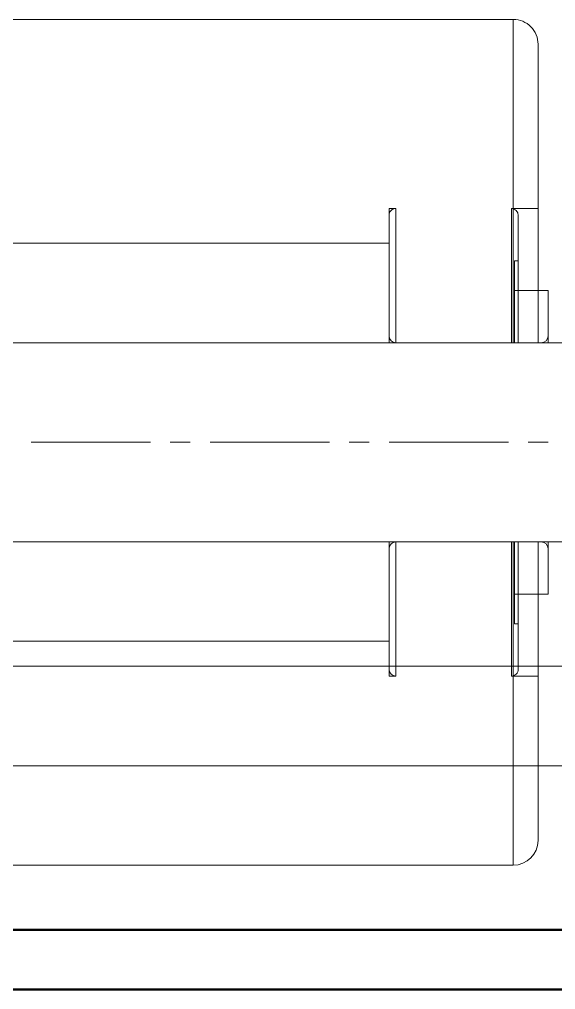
# Model space of a CAD drawing. Header units: millimetres. Extents: x -50460 to 50460, y -35640 to 35640.
# Drawn here: x -35157.4 to -35103.5, y 21131.9 to 21229.4 of the extents above; entities that cross this region are included whole.
import ezdxf

# ---------------------------------------------------------------- set-up
doc = ezdxf.new("R2010")
doc.units = ezdxf.units.MM
doc.set_wipeout_variables(frame=1)
doc.linetypes.add('点画线', pattern=[18, 12, -2, 2, -2])
for name, color, linetype, lineweight in [('ACADSichtbare Kanten(DIN_Schmid)', 7, 'Continuous', 50), ('CONV', 4, 'Continuous', 18), ('EB0', 7, 'Continuous', 15), ('EB0_1', 7, 'Continuous', 15), ('中心线层', 1, '点画线', 18), ('实线', 7, 'Continuous', 15), ('尺寸线层', 4, 'Continuous', 18), ('粗实线层', 7, 'Continuous', 15), ('粗实线层_1', 7, 'Continuous', 15)]:
    doc.layers.add(name, color=color, linetype=linetype, lineweight=lineweight)

# ---------------------------------------------------------------- blocks, each defined once
blk = doc.blocks.new('*X2')
at = {"layer": 'CONV'}
blk.add_line((5366, 700), (2965, 700), dxfattribs=at)
blk = doc.blocks.new('*X810')
at = {"layer": 'EB0_1'}
blk.add_line((-750, 130), (280, 130), dxfattribs=at)
blk = doc.blocks.new('*X892')
at = {"layer": 'ACADSichtbare Kanten(DIN_Schmid)', "linetype": 'Continuous', "lineweight": 50}
for p, q in [((-127.218, -164.589), (-297.218, -164.589)), ((-127.218, -170.589), (-297.218, -170.589))]:
    blk.add_line(p, q, dxfattribs=at)
blk = doc.blocks.new('*X888')
at = {"layer": '中心线层'}
blk.add_line((95.286, -178), (121.286, -178), dxfattribs=at)
at = {"layer": '粗实线层_1'}
blk.add_blockref('*X892', (306.218, -62.411), dxfattribs=at)
blk = doc.blocks.new('*X893')
at = {"layer": '中心线层', "linetype": '点画线', "lineweight": 18}
for p, q in [((3.51, -42.5), (73.49, -42.5)), ((3.51, -42.5), (73.49, -42.5)), ((16, -42.5), (61, -42.5)), ((16, -42.5), (61, -42.5)), ((61.7, -42.5), (61, -42.5)), ((61.7, -42.5), (61, -42.5)), ((61, -42.5), (61.7, -42.5)), ((61, -42.5), (61.7, -42.5)), ((61, -42.5), (61.7, -42.5)), ((61, -42.5), (61.7, -42.5)), ((73.3, -42.5), (74, -42.5)), ((73.3, -42.5), (74, -42.5)), ((73.3, -42.5), (76, -42.5)), ((73.3, -42.5), (76, -42.5)), ((73.49, -42.5), (75.99, -42.5)), ((73.49, -42.5), (75.99, -42.5)), ((73.6, -42.5), (77, -42.5)), ((73.6, -42.5), (76, -42.5)), ((73.6, -42.5), (74, -42.5)), ((73.6, -42.5), (74, -42.5)), ((75.99, -42.5), (76, -42.5)), ((75.99, -42.5), (75.99, -42.5)), ((75.99, -42.5), (76, -42.5)), ((76, -42.5), (77, -42.5)), ((77, -42.5), (76.3, -42.5)), ((77, -42.5), (76.3, -42.5))]:
    blk.add_line(p, q, dxfattribs=at)
at = {"layer": '粗实线层'}
for p, q in [((3.51, 0), (73.49, 0)), ((73.49, -42.5), (73.49, 0)), ((73.49, 0), (73.49, -42.5)), ((75.99, -2.5), (75.99, -42.5)), ((75.99, -10.85), (76, -10.85)), ((76, -42.5), (76, -10.85)), ((61, -42.5), (61, -19)), ((61, -19), (61.7, -19)), ((61.7, -42.5), (61.7, -19)), ((73.3, -19), (73.3, -42.5)), ((73.3, -19), (76, -19)), ((74, -19.7), (74, -42.5)), ((16, -22.5), (61, -22.5)), ((61, -22.5), (61, -42.5)), ((73.6, -42.5), (73.6, -24.25)), ((73.6, -24.25), (74, -24.25)), ((73.6, -27.25), (76, -27.25)), ((76, -27.25), (77, -27.25)), ((77, -42.5), (77, -27.25)), ((61.7, -32.5), (61.7, -42.5)), ((61.7, -32.5), (76.3, -32.5)), ((76.3, -32.5), (76.3, -42.5)), ((61, -66), (61, -42.5)), ((61, -42.5), (61, -62.5)), ((61.7, -42.5), (76.3, -42.5)), ((61.7, -42.5), (76.3, -42.5)), ((61.7, -42.5), (61.7, -52.5)), ((61.7, -66), (61.7, -42.5)), ((73.3, -42.5), (73.3, -66)), ((73.49, -42.5), (73.49, -85)), ((73.49, -85), (73.49, -42.5)), ((73.6, -42.5), (73.6, -60.75)), ((74, -65.3), (74, -42.5)), ((75.99, -82.5), (75.99, -42.5)), ((76, -74.15), (76, -42.5)), ((76.3, -42.5), (76.3, -52.5)), ((77, -57.75), (77, -42.5)), ((76.3, -52.5), (61.7, -52.5)), ((76, -57.75), (73.6, -57.75)), ((77, -57.75), (76, -57.75)), ((74, -60.75), (73.6, -60.75)), ((61, -62.5), (16, -62.5)), ((61.7, -66), (61, -66)), ((76, -66), (73.3, -66)), ((76, -74.15), (75.99, -74.15)), ((73.49, -85), (3.51, -85))]:
    blk.add_line(p, q, dxfattribs=at)
for centre, radius, start, end in [((73.49, -2.5), 2.5, 359.99991, 90), ((61.7, -19.7), 0.7, 90, 180.00004), ((73.3, -19.7), 0.7, 0.00014, 90), ((61.7, -31.8), 0.7, 180.00042, 270), ((76.3, -31.8), 0.7, 270, 360), ((61.7, -53.2), 0.7, 90, 179.99996), ((76.3, -53.2), 0.7, 0.00019, 90), ((61.7, -65.3), 0.7, 180.00034, 270), ((73.3, -65.3), 0.7, 270, 0.00006), ((73.49, -82.5), 2.5, 270, 360)]:
    blk.add_arc(centre, radius, start, end, dxfattribs=at)
blk = doc.blocks.new('*X895')
at = {"layer": 'EB0'}
for p, q in [((0, 10), (138.5, 10)), ((0, -10), (138.5, -10))]:
    blk.add_line(p, q, dxfattribs=at)
at = {"layer": '中心线层', "linetype": '点画线', "lineweight": 18}
blk.add_line((-15.5, 0), (143, 0), dxfattribs=at)
blk = doc.blocks.new('*X856')
at = {"layer": '粗实线层_1'}
for name, p in [('*X888', (-984, -231.784)), ('*X893', (-961.5, -367.284))]:
    blk.add_blockref(name, p, dxfattribs=at)
blk.add_wipeout([(-835, -409.784), (-835, -401.284), (-835, -401.284), (-836.5, -399.784), (-836.5, -399.784), (-881, -399.784), (-881, -399.784), (-893.5, -399.784), (-893.5, -399.784), (-975, -399.784), (-975, -399.784), (-975, -392.463), (-975, -392.463), (-986.223, -392.463), (-986.223, -392.463), (-986.304, -392.592), (-986.383, -392.723), (-986.46, -392.855), (-986.534, -392.988), (-986.606, -393.123), (-986.674, -393.259), (-986.741, -393.396), (-986.804, -393.535), (-986.865, -393.675), (-986.924, -393.816), (-986.979, -393.958), (-987.032, -394.101), (-987.082, -394.245), (-987.129, -394.39), (-987.174, -394.536), (-987.216, -394.683), (-987.255, -394.83), (-987.291, -394.979), (-987.324, -395.128), (-987.355, -395.277), (-987.382, -395.427), (-987.407, -395.578), (-987.429, -395.729), (-987.448, -395.88), (-987.464, -396.032), (-987.477, -396.184), (-987.487, -396.336), (-987.494, -396.488), (-987.499, -396.641), (-987.5, -396.793), (-987.5, -396.793), (-987.5, -409.784), (-987.5, -409.784), (-987.5, -422.774), (-987.5, -422.774), (-987.499, -422.927), (-987.494, -423.079), (-987.487, -423.232), (-987.477, -423.384), (-987.464, -423.536), (-987.448, -423.688), (-987.429, -423.839), (-987.407, -423.99), (-987.382, -424.141), (-987.355, -424.291), (-987.324, -424.44), (-987.291, -424.589), (-987.255, -424.737), (-987.216, -424.885), (-987.174, -425.032), (-987.129, -425.177), (-987.082, -425.322), (-987.032, -425.467), (-986.979, -425.61), (-986.924, -425.752), (-986.865, -425.893), (-986.804, -426.033), (-986.741, -426.171), (-986.674, -426.309), (-986.606, -426.445), (-986.534, -426.58), (-986.46, -426.713), (-986.383, -426.845), (-986.304, -426.975), (-986.223, -427.104), (-986.223, -427.104), (-975, -427.104), (-975, -427.104), (-975, -419.784), (-975, -419.784), (-893.5, -419.784), (-893.5, -419.784), (-881, -419.784), (-881, -419.784), (-836.5, -419.784), (-836.5, -419.784), (-835, -418.284), (-835, -418.284)]).dxf.layer = '粗实线层_1'
blk.add_blockref('*X895', (-975, -409.784), dxfattribs=at)
blk = doc.blocks.new('*X805')
at = {"layer": 'EB0'}
for p, q in [((-2380, 407.5), (-2840, 407.5)), ((-2840, 377.5), (-2380, 377.5))]:
    blk.add_line(p, q, dxfattribs=at)
at = {"layer": '尺寸线层'}
blk.add_blockref('*X810', (-2660, 247.5), dxfattribs=at)
blk.add_blockref('*X856', (-1515, 819.783), dxfattribs=at)

msp = doc.modelspace()

# ---------------------------------------------------------------- block references
at = {"layer": '实线'}
msp.add_blockref('*X2', (-38444.742, 20464.445), dxfattribs=at)

# ---------------------------------------------------------------- next in the draw order: block references
at = {"layer": '尺寸线层'}
msp.add_blockref('*X805', (-32704.742, 20776.945), dxfattribs=at)

doc.saveas('drawing.dxf')
